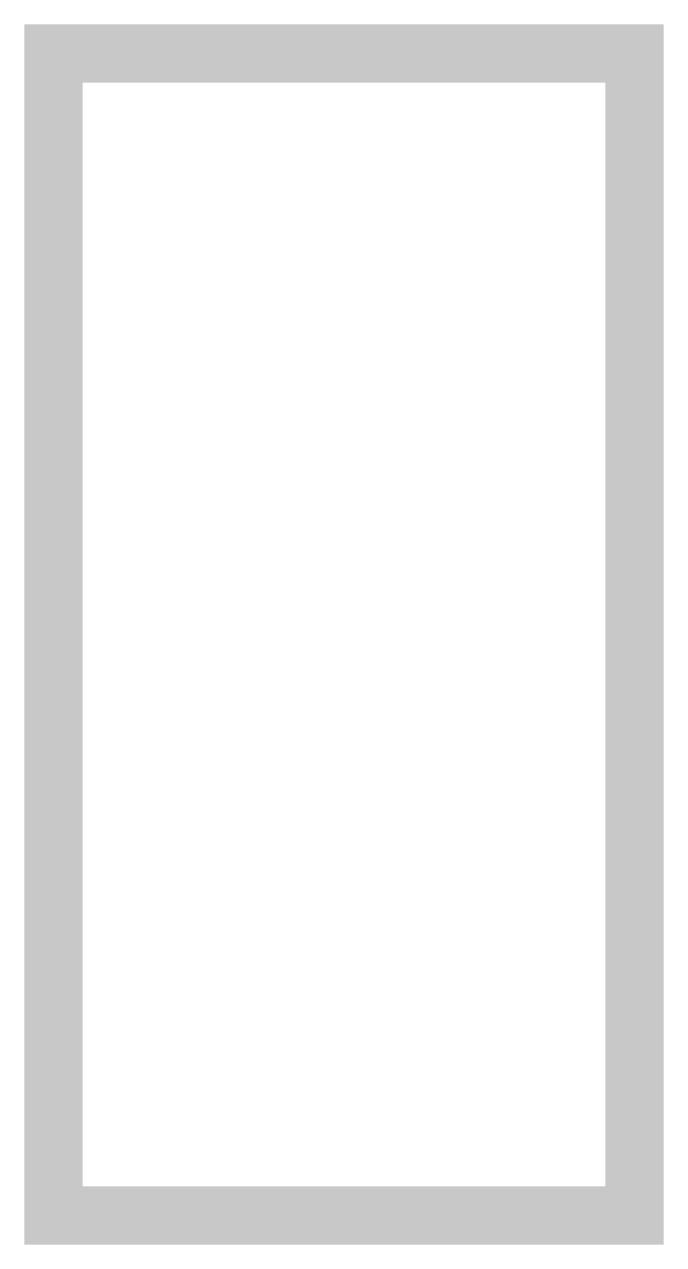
# Model space of a CAD drawing. Extents: x -0.05 to 1.05, y -0.05 to 2.05.
import ezdxf

# ---------------------------------------------------------------- set-up
doc = ezdxf.new("R2010")
doc.units = 0
doc.header["$MEASUREMENT"] = 0
doc.layers.get('0').update_dxf_attribs({"linetype": 'CONTINUOUS'})

msp = doc.modelspace()

# ---------------------------------------------------------------- linework, layer by layer
at = {"color": 1, "const_width": 0.1}
msp.add_lwpolyline([(0, 2), (1, 2), (1, 0), (0, 0)], close=True, dxfattribs=at)

doc.saveas('drawing.dxf')
